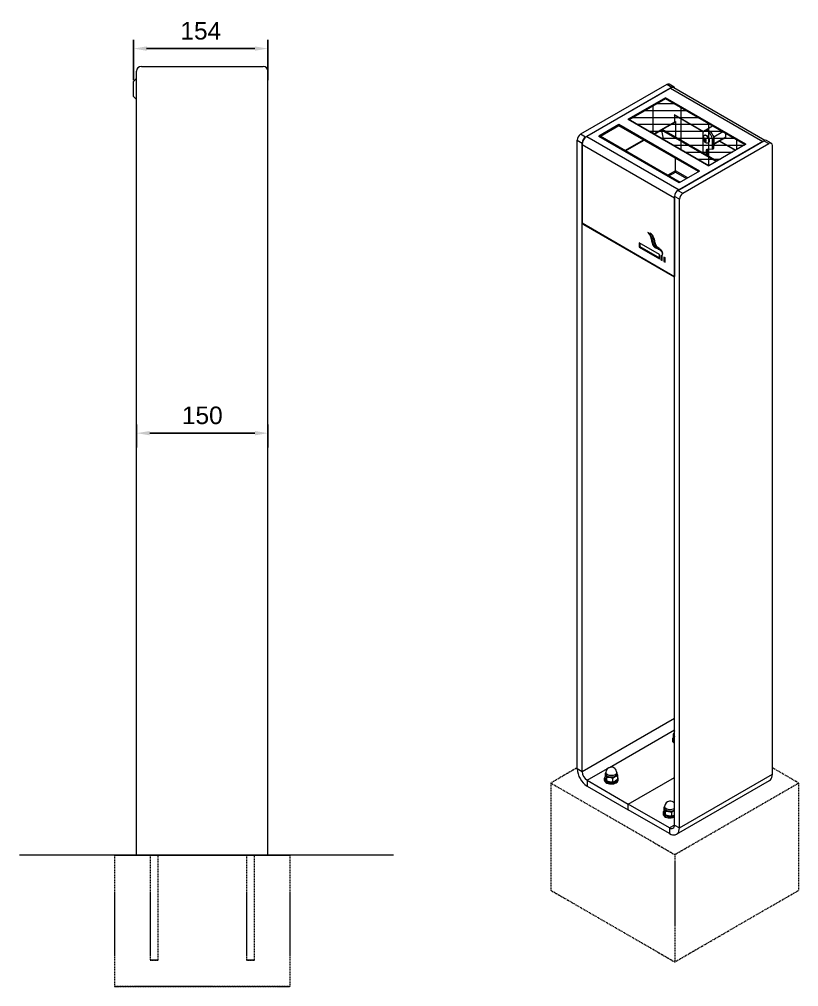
# Model space of a CAD drawing. Header units: millimetres. Extents: x -52 to 2392, y 105 to 1734.
# Drawn here: x 1502 to 2392, y 631 to 1734 of the extents above; entities that cross this region are included whole.
import ezdxf

# ---------------------------------------------------------------- set-up
doc = ezdxf.new("R2010")
doc.units = ezdxf.units.MM
doc.linetypes.add('HIDDEN', pattern=[1.905, 1.27, -0.635])
for name, color, linetype, lineweight in [('ZANO_R', 7, 'Continuous', 0), ('ZANO_R_przerywana', 7, 'HIDDEN', 0), ('ZANO_W', 1, 'Continuous', 0)]:
    doc.layers.add(name, color=color, linetype=linetype, lineweight=lineweight)
doc.styles.add('Arial', font='arial.ttf')
doc.styles.get("Standard").update_dxf_attribs({"font": 'ARIALUNI.TTF'})
doc.dimstyles.new('pl i ang', dxfattribs={"dimtxt": 50, "dimasz": 50, "dimexe": 1.25, "dimexo": 0.625, "dimgap": 10, "dimtad": 1, "dimtoh": 1, "dimtxsty": 'Standard', "dimcen": 2.5, "dimclrd": 1, "dimclre": 1, "dimclrt": 1, "dimadec": 0, "dimazin": 0, "dimtfac": 1, "dimtmove": 0, "dimatfit": 3, "dimfxl": 1, "dimarcsym": 1})

# ---------------------------------------------------------------- blocks, each defined once
blk = doc.blocks.new('*D409')
at = {"layer": 'ZANO_W', "color": 1, "lineweight": -2}
for p, q in [((1632.4, 1664.8), (1632.4, 1710.9)), ((1785.9, 1664.8), (1785.9, 1710.9)), ((1647.4, 1700.9), (1770.9, 1700.9))]:
    blk.add_line(p, q, dxfattribs=at)
at = {"layer": 'ZANO_W', "color": 1}
for points in [[(1647.4, 1703.4), (1647.4, 1698.4), (1632.4, 1700.9)], [(1770.9, 1698.4), (1770.9, 1703.4), (1785.9, 1700.9)]]:
    blk.add_solid(points, dxfattribs=at)
at = {"layer": 'ZANO_W', "color": 1, "insert": (1709.2, 1721.1), "char_height": 20, "attachment_point": 5, "style": 'Arial'}
blk.add_mtext('154', dxfattribs=at)
blk = doc.blocks.new('*D432')
at = {"layer": 'ZANO_W', "color": 1, "lineweight": -2}
for p, q in [((1635.9, 1245.8), (1635.9, 1272.1)), ((1785.9, 1245.8), (1785.9, 1272.1)), ((1650.9, 1262.1), (1770.9, 1262.1))]:
    blk.add_line(p, q, dxfattribs=at)
at = {"layer": 'ZANO_W', "color": 1}
for points in [[(1650.9, 1264.6), (1650.9, 1259.6), (1635.9, 1262.1)], [(1770.9, 1259.6), (1770.9, 1264.6), (1785.9, 1262.1)]]:
    blk.add_solid(points, dxfattribs=at)
at = {"layer": 'ZANO_W', "color": 1, "insert": (1710.9, 1282.3), "char_height": 20, "attachment_point": 5, "style": 'Arial'}
blk.add_mtext('150', dxfattribs=at)

msp = doc.modelspace()

# ---------------------------------------------------------------- hatches: boundary and pattern name
at = {"layer": 'ZANO_R'}
h = msp.add_hatch(dxfattribs=at)
h.set_pattern_fill('GRATE', color=256, scale=10, style=0)
h.set_pattern_definition([(0, (-1235.07, 42.859), (0, 7.9375), []), (90, (-1235.07, 42.86), (-31.75, 2e-15), [])])
h.paths.add_polyline_path([(2239.6, 1644.8), (2331.5, 1591.7), (2289.1, 1567.2), (2197.2, 1620.3)], flags=0)

# ---------------------------------------------------------------- linework, layer by layer
for p, q in [((1641.4, 1680.6), (1780.4, 1680.6)), ((1635.9, 796.6), (1635.9, 1675.1)), ((1785.9, 796.6), (1785.9, 1675.1)), ((1632.4, 1646.3), (1632.4, 1663.4)), ((1634.3, 1665.4), (1632.6, 1663.7)), ((1635.4, 1665.6), (1634.7, 1665.6)), ((2241, 1659.9), (2142.7, 1603.1)), ((2246.7, 1656.6), (2148.4, 1599.9)), ((2245.2, 1655.8), (2149.7, 1600.7)), ((2246.7, 1656.6), (2241, 1659.9)), ((2249.4, 1656.9), (2243.7, 1660.2)), ((2245.2, 1655.8), (2350.6, 1595)), ((2352.9, 1596.2), (2249, 1656.2)), ((1632.6, 1645.9), (1634.3, 1644.2)), ((2239.6, 1644.8), (2197.2, 1620.3)), ((2197.2, 1620.3), (2239.6, 1644.8)), ((2331.5, 1591.7), (2239.6, 1644.8)), ((2239.6, 1643.6), (2239.6, 1644.8)), ((2239.6, 1644.8), (2331.5, 1591.7)), ((1634.7, 1644.1), (1635.4, 1644.1)), ((2239.6, 1643.6), (2198.2, 1619.7)), ((2330.4, 1591.1), (2239.6, 1643.6)), ((2249.5, 1625.6), (2283, 1606.3)), ((2249.8, 1625), (2250.2, 1625.2)), ((2249.8, 1625), (2249.8, 1617.2)), ((2282.8, 1606), (2249.8, 1625)), ((2186.5, 1614.2), (2163.5, 1600.8)), ((2186.5, 1612.9), (2165.3, 1600.7)), ((2278.5, 1561.1), (2186.5, 1614.2)), ((2186.5, 1612.9), (2186.5, 1614.2)), ((2277.4, 1560.5), (2186.5, 1612.9)), ((2197.2, 1620.3), (2289.1, 1567.2)), ((2289.1, 1567.2), (2197.2, 1620.3)), ((2226.2, 1603.5), (2250.9, 1617.8)), ((2235.9, 1608.4), (2251.6, 1617.4)), ((2250.9, 1617.8), (2251.6, 1617.4)), ((2251.6, 1599.3), (2251.6, 1617.4)), ((2293.4, 1612.5), (2285.6, 1608)), ((2148.4, 1599.9), (2142.7, 1603.1)), ((2149.7, 1600.7), (2255.2, 1539.8)), ((2163.5, 1600.8), (2163.7, 1600.7)), ((2255.2, 1547.9), (2163.7, 1600.7)), ((2256.2, 1548.2), (2165, 1600.9)), ((2226.9, 1603.1), (2235.1, 1607.9)), ((2235.1, 1607.9), (2235.8, 1608.4)), ((2297.3, 1572), (2235.1, 1607.9)), ((2235.1, 1607.9), (2236.9, 1597.4)), ((2298.1, 1572.5), (2235.8, 1608.4)), ((2282.2, 1603.4), (2282.2, 1581.7)), ((2285.2, 1607.8), (2283.8, 1607)), ((2284.1, 1601.8), (2283.8, 1601.7)), ((2287.2, 1601.1), (2287.2, 1601.1)), ((2305, 1605.8), (2294.7, 1599.9)), ((2308, 1604.1), (2308, 1599.1)), ((2138.8, 1596.4), (2144.5, 1593.1)), ((2138.8, 879.1), (2138.8, 1596.4)), ((2144.4, 1591.5), (2249.9, 1530.7)), ((2144.4, 1591.5), (2144.4, 1501.9)), ((2144.5, 875.8), (2144.5, 1593.1)), ((2193.3, 1584.6), (2214.5, 1596.8)), ((2194, 1584.2), (2215.2, 1596.4)), ((2253.7, 1539.1), (2352, 1595.8)), ((2350.6, 1595), (2255.2, 1539.8)), ((2259.4, 1535.8), (2357.7, 1592.5)), ((2283.4, 1597.9), (2284.5, 1598)), ((2283.4, 1596.5), (2283.4, 1597.9)), ((2284.5, 1597.2), (2283.4, 1596.5)), ((2284.5, 1595.2), (2283.4, 1596.5)), ((2284.5, 1598), (2285.5, 1596.7)), ((2284.5, 1598), (2284.5, 1597.9)), ((2284.5, 1597.9), (2284.5, 1598)), ((2284.5, 1597.2), (2284.5, 1597.9)), ((2285, 1596.5), (2284.5, 1597.2)), ((2285.5, 1595.8), (2284.5, 1595.2)), ((2285.5, 1595.3), (2284.5, 1595.2)), ((2285.5, 1595.9), (2285, 1596.5)), ((2285.5, 1596.7), (2285.5, 1595.3)), ((2288.5, 1593.5), (2288.8, 1593.6)), ((2331.5, 1591.7), (2289.1, 1567.2)), ((2331.5, 1591.7), (2289.1, 1567.2)), ((2289.7, 1596.7), (2289.7, 1596.8)), ((2294.6, 1597.9), (2293.1, 1597.1)), ((2293.1, 1586.2), (2293.1, 1597.1)), ((2294.6, 1591.7), (2307.9, 1599.4)), ((2294.6, 1587), (2294.6, 1597.9)), ((2294.7, 1592.1), (2294.6, 1591.9)), ((2294.7, 1599.9), (2294.7, 1592.1)), ((2308, 1599.8), (2294.7, 1592.1)), ((2319.5, 1584.8), (2301, 1595.4)), ((2301.4, 1595.6), (2319.8, 1585)), ((2308, 1599.4), (2307.9, 1599.4)), ((2352, 1595.8), (2357.7, 1592.5)), ((2360.4, 1592.8), (2354.8, 1596.1)), ((2361.6, 872.9), (2361.6, 1590.3)), ((2287.4, 1585.4), (2286, 1584.6)), ((2286, 1584.6), (2286, 1579.5)), ((2293.1, 1586.2), (2286.7, 1585.6)), ((2287.4, 1585.4), (2287.4, 1578.6)), ((2293.1, 1586.2), (2294.6, 1587)), ((2251, 1561.4), (2251, 1575.7)), ((2251, 1561.5), (2242.1, 1556.4)), ((2243.5, 1555.6), (2250.9, 1559.9)), ((2250.9, 1559.9), (2250.9, 1559.6)), ((2250.9, 1559.9), (2263.6, 1552.5)), ((2265, 1553.3), (2251, 1561.4)), ((2278.5, 1561.1), (2255.4, 1547.8)), ((2255.4, 1547.8), (2255.2, 1547.9)), ((2253.7, 1539.1), (2259.4, 1535.8)), ((2255.5, 1529), (2249.8, 1532.3)), ((2249.8, 815), (2249.8, 1532.3)), ((2249.9, 1530.7), (2249.9, 1441)), ((2255.5, 811.7), (2255.5, 1529)), ((2144.4, 1501.9), (2249.9, 1441)), ((2146, 1500.1), (2249.5, 1440.3)), ((2232.8, 1465.8), (2209.5, 1479.3)), ((2209.5, 1479.3), (2209.5, 1474.4)), ((2210.5, 1475), (2209.5, 1474.4)), ((2209.5, 1474.4), (2232.8, 1460.9)), ((2210.5, 1478.7), (2210.5, 1475)), ((2210.5, 1475), (2232.8, 1462.1)), ((2232.6, 1472.7), (2231.6, 1472.1)), ((2232.8, 1460.9), (2232.8, 1465.8)), ((2234.4, 1464.9), (2234.4, 1460)), ((2236, 1464), (2234.4, 1464.9)), ((2235.5, 1460.6), (2234.4, 1460)), ((2234.4, 1460), (2236, 1459)), ((2235.5, 1464.3), (2235.5, 1460.6)), ((2235.5, 1460.6), (2236, 1460.3)), ((2236, 1459), (2236, 1464)), ((2239.3, 1462.1), (2237.7, 1463)), ((2237.7, 1463), (2237.7, 1458.1)), ((2238.7, 1458.7), (2237.7, 1458.1)), ((2237.7, 1458.1), (2239.3, 1457.2)), ((2238.7, 1462.4), (2238.7, 1458.7)), ((2238.7, 1458.7), (2239.3, 1458.4)), ((2239.3, 1457.2), (2239.3, 1462.1)), ((2249.8, 936.6), (2144.5, 875.8)), ((2175.8, 880.8), (2249.8, 923.6)), ((2249.2, 919.4), (2248.4, 918.8)), ((2248.4, 918.8), (2248.4, 914.4)), ((2249.2, 919.8), (2249.2, 918)), ((2247.5, 912.6), (2247.5, 911.3)), ((2144.5, 875.8), (2138.8, 879.1)), ((2150.1, 866), (2173.5, 879.5)), ((2171.5, 874.5), (2170.6, 873.9)), ((2170.6, 873.9), (2170.6, 869.5)), ((2171.5, 874.9), (2171.5, 873.1)), ((2171.6, 874.1), (2171.5, 874.9)), ((2184, 873.1), (2184, 874.9)), ((2184, 874.1), (2184.1, 873.8)), ((2184, 874.1), (2184.1, 873.8)), ((2255.5, 811.7), (2361.6, 872.9)), ((2150.1, 866), (2197.2, 838.9)), ((2150.1, 866), (2150.1, 859.5)), ((2169.7, 867.7), (2169.7, 866.4)), ((2172.1, 869.7), (2172.1, 865.3)), ((2172.1, 869.7), (2175.7, 869.5)), ((2179.3, 864), (2175.7, 864.2)), ((2179.3, 868.3), (2182, 870.2)), ((2179.3, 868.3), (2179.3, 864)), ((2184.8, 866.8), (2182, 864.9)), ((2184.8, 871.2), (2184.8, 866.8)), ((2185.7, 866.4), (2185.7, 867.7)), ((2197.2, 838.9), (2249.8, 869.3)), ((2252.2, 804.4), (2358.2, 865.6)), ((2150.1, 859.5), (2197.2, 832.3)), ((2244.2, 811.7), (2197.2, 838.9)), ((2197.2, 832.3), (2197.2, 838.9)), ((2244.2, 805.2), (2197.2, 832.3)), ((2236.9, 828.9), (2236.9, 827.6)), ((2238.6, 835.7), (2237.8, 835.1)), ((2237.8, 835.1), (2237.8, 830.8)), ((2238.6, 836.1), (2238.6, 834.3)), ((2238.8, 835.3), (2238.6, 836.1)), ((2239.3, 830.9), (2239.3, 826.5)), ((2239.3, 830.9), (2242.9, 830.7)), ((2246.4, 829.5), (2249.2, 831.5)), ((2246.4, 829.5), (2246.4, 825.2)), ((2246.4, 825.2), (2242.9, 825.4)), ((2249.8, 826.6), (2249.2, 826.1)), ((2249.4, 825.1), (2249.8, 825.3)), ((2249.4, 823.8), (2249.8, 824)), ((2249.8, 815), (2244.2, 811.7)), ((2244.2, 811.7), (2244.2, 805.2)), ((2249.8, 815), (2255.5, 811.7)), ((1635.9, 780.6), (1635.9, 796.6)), ((1785.9, 780.6), (1785.9, 796.6)), ((1502.1, 781), (1929, 781)), ((1610.9, 780.6), (1810.9, 780.6)), ((1810.9, 780.6), (1610.9, 780.6)), ((1651.4, 780.6), (1660.4, 780.6)), ((1651.4, 780.6), (1660.4, 780.6)), ((1761.4, 780.6), (1770.4, 780.6)), ((1761.4, 780.6), (1770.4, 780.6))]:
    msp.add_line(p, q, dxfattribs=at)
at = {"layer": 'ZANO_R', "flags": 128}
for points in [[(2250.4, 1655.3), (2250.2, 1655.9), (2249.9, 1656.5), (2249.4, 1656.9), (2248.8, 1657.1), (2248.1, 1657.1), (2247.4, 1657), (2246.7, 1656.6)], [(2293.1, 1597.1), (2293, 1598.6), (2292.6, 1600.2), (2291.9, 1601.7), (2291.1, 1603.3), (2290, 1604.6), (2288.9, 1605.7), (2287.7, 1606.6), (2286.4, 1607.2), (2285.3, 1607.4), (2284.2, 1607.2), (2283.4, 1606.7), (2282.7, 1605.9), (2282.3, 1604.8), (2282.2, 1603.4)], [(2287.5, 1593.2), (2287.8, 1593.2), (2288.5, 1593.5), (2289.1, 1594), (2289.4, 1594.8), (2289.5, 1595.8), (2289.4, 1596.9), (2289, 1598.1), (2288.4, 1599.2), (2287.6, 1600.3), (2286.7, 1601.1), (2285.8, 1601.6), (2284.9, 1601.9), (2284.1, 1601.8), (2283.5, 1601.5), (2283.1, 1600.9)], [(2288.8, 1593.6), (2288.8, 1593.6), (2289.4, 1594.1), (2289.7, 1594.9), (2289.8, 1595.9), (2289.6, 1597.1), (2289.2, 1598.2), (2288.6, 1599.4), (2287.9, 1600.4), (2287, 1601.2), (2286.1, 1601.8), (2285.2, 1602), (2284.4, 1602), (2284.1, 1601.8)], [(2285.2, 1607.8), (2285.7, 1608), (2286.7, 1608.2), (2287.9, 1608), (2289.1, 1607.4), (2290.3, 1606.6), (2291.5, 1605.4), (2292.5, 1604.1), (2293.4, 1602.6), (2294, 1601), (2294.4, 1599.4), (2294.6, 1597.9)], [(2293.4, 1602.5), (2293.9, 1601.6), (2294.7, 1599.9)], [(2285.3, 1594.4), (2285.8, 1594.6), (2286.1, 1595.2), (2286.1, 1595.9), (2285.9, 1596.7), (2285.5, 1597.5), (2284.9, 1598.2), (2284.3, 1598.6), (2283.7, 1598.8), (2283.2, 1598.6), (2282.9, 1598.1), (2282.8, 1597.3), (2283, 1596.5), (2283.4, 1595.7), (2284, 1595), (2284.7, 1594.6), (2285.3, 1594.4)], [(2307.6, 1598.7), (2307.1, 1598.6), (2306.3, 1598.5)], [(2287.4, 1585.6), (2287.4, 1585.6), (2287.4, 1585.4)], [(2250.9, 1559.9), (2251, 1560.5), (2251.1, 1560.7)], [(2144.4, 1501.9), (2145.1, 1500.8), (2146, 1500.1), (2146, 1500.1)], [(2228.9, 1473), (2227.6, 1474.2), (2226.6, 1475.6), (2225.8, 1477.3), (2225.1, 1479.8), (2224.6, 1482.3), (2224, 1484.8), (2222.9, 1487.3), (2222, 1488.8), (2220.8, 1490.1), (2219.4, 1490.9)], [(2219.4, 1490.9), (2220.7, 1489.7), (2221.7, 1488.2), (2222.4, 1486.6), (2223.2, 1484), (2223.7, 1481.6), (2224.3, 1479.1), (2225.3, 1476.6), (2226.3, 1475), (2227.5, 1473.8), (2228.9, 1473)], [(2232.3, 1472.8), (2230.9, 1473.8), (2229.8, 1474.9), (2228.9, 1476.4), (2227.9, 1479.1), (2227.3, 1481.6), (2226.7, 1484.1), (2225.7, 1486.6), (2225, 1487.8), (2224.1, 1488.9), (2223.2, 1489.7), (2222.1, 1490.3)], [(2222.1, 1490.3), (2223.4, 1489), (2224.4, 1487.5), (2225.1, 1485.9), (2225.8, 1483.3), (2226.3, 1480.9), (2227, 1478.4), (2228, 1475.9), (2229.6, 1473.7), (2231.6, 1472.1)], [(2231.6, 1472.1), (2233.2, 1471.1), (2234.8, 1469.8), (2235.5, 1468.9), (2235.9, 1467.9), (2236, 1466.7), (2235.8, 1465.2)], [(2235.8, 1465.2), (2236.3, 1466), (2236.4, 1467), (2236.2, 1468.1), (2235.8, 1469.3), (2235.2, 1470.5), (2234.3, 1471.4), (2233.2, 1472.2), (2232.3, 1472.8)], [(2249.7, 1440.7), (2249.6, 1440.5), (2249.5, 1440.3), (2249.5, 1440.5), (2249.9, 1441)], [(2249.7, 1440.7), (2249.7, 1440.7), (2249.8, 1440.8)], [(2248.4, 918.8), (2248.9, 917.7), (2249.1, 917.2)], [(2249.3, 917.2), (2249.1, 918.1), (2249.2, 918.6)], [(2249.1, 917.2), (2249.7, 915.3), (2249.8, 914.8)], [(2249.8, 918.2), (2249.4, 919), (2249.2, 919.8)], [(2249.2, 918), (2249.4, 917.3), (2249.8, 916.5)], [(2249.8, 916.2), (2249.8, 916.3), (2249.3, 917.2)], [(2248.4, 914.7), (2248.2, 914.6), (2247.7, 913.6), (2247.5, 912.6), (2247.7, 911.6), (2248.2, 910.7), (2249.1, 909.8), (2249.8, 909.4)], [(2249.1, 911.9), (2248.9, 912.4), (2248.4, 914.4)], [(2249.9, 910.2), (2249.7, 910.5), (2249.1, 911.9)], [(2170.6, 873.9), (2171.2, 872.8), (2171.3, 872.3)], [(2171.5, 872.3), (2171.3, 873.2), (2171.5, 873.7)], [(2171.3, 872.3), (2171.9, 870.4), (2172.1, 869.7)], [(2184, 873.7), (2184.1, 872.9), (2183.8, 872), (2183.2, 871.2), (2182.3, 870.5), (2181.1, 869.9), (2179.8, 869.5), (2178.3, 869.4), (2176.7, 869.4), (2175.2, 869.6), (2173.9, 870.1), (2172.8, 870.7), (2172, 871.4), (2171.5, 872.3)], [(2171.5, 873.1), (2171.6, 872.4), (2172.1, 871.6), (2172.9, 870.8), (2174, 870.2), (2175.3, 869.8), (2176.7, 869.6), (2178.2, 869.5), (2179.7, 869.7), (2181.1, 870.1), (2182.2, 870.6), (2183.1, 871.3), (2183.7, 872.1), (2184, 873), (2184, 873.1)], [(2184, 874.9), (2184, 874.7), (2183.7, 873.9), (2183.1, 873.1), (2182.2, 872.4), (2181.1, 871.8), (2179.7, 871.5), (2178.2, 871.3), (2176.7, 871.3), (2175.3, 871.5), (2174, 872), (2172.9, 872.6), (2172.1, 873.3), (2171.6, 874.1)], [(2184.1, 873.8), (2184.7, 871.9), (2184.8, 871.2)], [(2358.2, 865.6), (2358.2, 865.6), (2359.4, 866.5), (2360.3, 867.7), (2361, 869.2), (2361.4, 871), (2361.6, 872.9)], [(2170.6, 869.8), (2170.4, 869.6), (2169.9, 868.7), (2169.7, 867.7), (2169.9, 866.7), (2170.5, 865.8), (2171.4, 864.9), (2172.5, 864.2), (2174, 863.6), (2175.6, 863.3), (2177.3, 863.1), (2179, 863.2), (2180.7, 863.4), (2182.2, 863.9)], [(2169.7, 866.4), (2169.7, 866.4), (2169.9, 865.4), (2170.5, 864.5), (2171.4, 863.6), (2172.5, 862.9), (2174, 862.3), (2175.6, 862), (2177.3, 861.8), (2179, 861.9), (2180.7, 862.1), (2182.2, 862.6)], [(2171.3, 867), (2171.2, 867.5), (2170.6, 869.5)], [(2172.1, 865.3), (2171.9, 865.6), (2171.3, 867)], [(2175.7, 864.2), (2175.4, 864.2), (2172.1, 865.3)], [(2175.7, 869.5), (2175.9, 869.4), (2179.3, 868.3)], [(2182, 864.9), (2181.8, 864.8), (2179.3, 864)], [(2182, 870.2), (2182.2, 870.3), (2184.8, 871.2)], [(2182.2, 863.9), (2183.5, 864.6), (2184.6, 865.4), (2185.3, 866.3), (2185.7, 867.2), (2185.7, 868.2), (2185.3, 869.2), (2184.8, 869.8)], [(2182.2, 862.6), (2183.5, 863.2), (2184.6, 864), (2185.3, 865), (2185.7, 865.9), (2185.7, 866.4)], [(2237.8, 831), (2237.6, 830.9), (2237.1, 829.9), (2236.9, 828.9), (2237.1, 827.9), (2237.6, 827), (2238.5, 826.1), (2239.7, 825.4), (2241.2, 824.9), (2242.8, 824.5), (2244.5, 824.3), (2246.2, 824.4), (2247.9, 824.7), (2249.4, 825.1)], [(2237.8, 835.1), (2238.3, 834), (2238.5, 833.5)], [(2238.5, 828.2), (2238.3, 828.8), (2237.8, 830.8)], [(2238.7, 833.5), (2238.5, 834.4), (2238.6, 835)], [(2238.5, 833.5), (2239.1, 831.6), (2239.3, 830.9)], [(2239.3, 826.5), (2239.1, 826.8), (2238.5, 828.2)], [(2238.6, 834.3), (2238.8, 833.6), (2239.3, 832.8), (2240.1, 832.1), (2241.2, 831.5), (2242.5, 831), (2243.9, 830.8), (2245.4, 830.8), (2246.9, 830.9), (2248.3, 831.3), (2249.4, 831.9), (2249.8, 832.1)], [(2249.8, 831.9), (2249.5, 831.7), (2248.3, 831.2), (2246.9, 830.8), (2245.4, 830.6), (2243.9, 830.6), (2242.4, 830.9), (2241.1, 831.3), (2240, 831.9), (2239.1, 832.7), (2238.7, 833.5)], [(2249.8, 833.9), (2249.4, 833.6), (2248.3, 833), (2246.9, 832.7), (2245.4, 832.5), (2243.9, 832.5), (2242.5, 832.8), (2241.2, 833.2), (2240.1, 833.8), (2239.3, 834.5), (2238.8, 835.3)], [(2242.9, 830.7), (2243.1, 830.6), (2246.4, 829.5)], [(2249.8, 831.8), (2249.8, 831.8), (2249.2, 831.5)], [(2249.2, 831.5), (2249.4, 831.6), (2249.8, 831.7)], [(2236.9, 827.6), (2236.9, 827.6), (2237.1, 826.6), (2237.6, 825.7), (2238.5, 824.8), (2239.7, 824.1), (2241.2, 823.6), (2242.8, 823.2), (2244.5, 823), (2246.2, 823.1), (2247.9, 823.4), (2249.4, 823.8)], [(2242.9, 825.4), (2242.6, 825.4), (2239.3, 826.5)], [(2249.2, 826.1), (2249, 826), (2246.4, 825.2)], [(2244.2, 805.2), (2245.9, 804.3), (2247.7, 803.8), (2249.3, 803.6), (2250.8, 803.8), (2252.2, 804.4), (2253.3, 805.3), (2254.3, 806.5), (2254.9, 808), (2255.4, 809.8), (2255.5, 811.7)]]:
    msp.add_lwpolyline(points, dxfattribs=at)
at = {"layer": 'ZANO_R'}
for centre, radius, start, end in [((1641.4, 1675.1), 5.5, 90, 180), ((1780.4, 1675.1), 5.5, 0, 90), ((1632.9, 1663.4), 0.5, 135, 180), ((1634.7, 1665.1), 0.5, 90, 135), ((1635.4, 1665.1), 0.5, 0, 90), ((2242.6, 1657.6), 2.77, 65.6938, 125.6173), ((2247.4, 1652.8), 3.77, 65.6924, 125.6185), ((1632.9, 1646.3), 0.5, 180, 225), ((1635.4, 1644.6), 0.5, 270, 0), ((1634.7, 1644.6), 0.5, 225, 270), ((2147.3, 1596), 8.45, 122.6053, 177.3945), ((2156, 1591), 11.5, 122.6053, 177.3946), ((2164.5, 1599.6), 1.36, 65.6884, 125.6186), ((2287.8, 1598.5), 5.32, 153.3357, 200.9088), ((2285.7, 1597.3), 4.08, 350.4742, 69.5206), ((2152.9, 1592.8), 8.45, 122.6053, 177.3945), ((2287.8, 1598.5), 5.32, 200.9088, 266.6589), ((2286.8, 1598), 2.29, 182.2855, 219.5312), ((2286.6, 1597.7), 1.99, 217.7685, 237.2089), ((2305.3, 1601.3), 3.44, 268.8329, 320.7173), ((2353.6, 1593.5), 2.77, 65.6938, 125.6173), ((2359.2, 1590.7), 2.4, 350.7861, 129.2039), ((2286.9, 1584.7), 0.88, 100.5503, 189.2482), ((2248.9, 1560.7), 2.15, 335.6745, 19.2395), ((2256.1, 1546.5), 1.7, 91.0129, 122.0974), ((2258.3, 1531.9), 8.45, 122.6053, 177.3945), ((2263.9, 1528.7), 8.45, 122.6053, 177.3945), ((2251.2, 917.9), 2.25, 152.8374, 200.0667), ((2252, 918.3), 3.11, 201.2132, 225.1326), ((2255.5, 919.8), 6.25, 154.8363, 180), ((2251.5, 911.7), 4.02, 185.6467, 245.6735), ((2163.2, 880.1), 24.4, 182.3868, 237.6132), ((2156.8, 876.4), 12.3, 182.6055, 237.3945), ((2173.5, 873), 2.25, 152.8378, 200.0665), ((2176.1, 874.9), 5.48, 209.1295, 265.2508), ((2177.7, 874.9), 6.25, 96.9019, 180), ((2177.7, 874.9), 6.25, 0, 96.9019), ((2181.1, 873.1), 3.03, 287.8805, 12.9167), ((2177.7, 879.5), 10.2, 258.6582, 295.1457), ((2244.9, 836.1), 6.25, 96.9019, 180), ((2244.9, 836.1), 6.25, 37.631, 96.9019), ((2240.6, 834.3), 2.25, 152.8362, 200.0667), ((2243.3, 836.1), 5.48, 209.1297, 265.2506), ((2244.9, 840.7), 10.2, 258.6582, 295.1455), ((2246.4, 814.4), 3.49, 230.7967, 9.2138)]:
    msp.add_arc(centre, radius, start, end, dxfattribs=at)
at = {"layer": 'ZANO_R_przerywana'}
for p, q in [((2138.8, 880.3), (2108.8, 862.9)), ((2391.6, 862.9), (2361.6, 880.3)), ((2108.8, 862.9), (2250.2, 781.3)), ((2108.8, 862.9), (2108.8, 740.5)), ((2250.2, 781.3), (2391.6, 862.9)), ((2391.6, 862.9), (2391.6, 740.5)), ((1610.9, 780.6), (1610.9, 630.6)), ((1610.9, 780.6), (1610.9, 630.6)), ((1651.4, 780.6), (1651.4, 660.6)), ((1660.4, 660.6), (1660.4, 780.6)), ((1761.4, 780.6), (1761.4, 660.6)), ((1770.4, 660.6), (1770.4, 780.6)), ((1810.9, 780.6), (1810.9, 630.6)), ((1810.9, 780.6), (1810.9, 630.6)), ((2250.2, 781.3), (2250.2, 658.8)), ((2108.8, 740.5), (2250.2, 658.8)), ((2250.2, 658.8), (2391.6, 740.5)), ((1660.4, 660.6), (1651.4, 660.6)), ((1651.4, 660.6), (1660.4, 660.6)), ((1770.4, 660.6), (1761.4, 660.6)), ((1761.4, 660.6), (1770.4, 660.6)), ((1610.9, 630.6), (1810.9, 630.6)), ((1810.9, 630.6), (1610.9, 630.6))]:
    msp.add_line(p, q, dxfattribs=at)

# ---------------------------------------------------------------- dimensions: what is measured, and where the dimension line sits
at = {"layer": 'ZANO_W'}
for base, p1, p2, picture, middle in [((1785.94373, 1700.92207), (1632.44372, 1654.81283), (1785.94373, 1654.81283), '*D409', (1709.19373, 1721.13353)), ((1785.9, 1262.1), (1635.9, 1235.8), (1785.9, 1235.8), '*D432', (1710.9, 1282.3))]:
    dim = msp.add_linear_dim(base=base, p1=p1, p2=p2, dimstyle='pl i ang', override={"dimtxt": 20, "dimasz": 15, "dimexe": 10, "dimexo": 10, "dimtoh": 0, "dimdec": 0, "dimtxsty": 'Arial', "dimtdec": 0, "dimtmove": 1}, dxfattribs=at)
    dim.commit()
    dim.dimension.update_dxf_attribs({"geometry": picture, "text_midpoint": middle})

doc.saveas('drawing.dxf')
